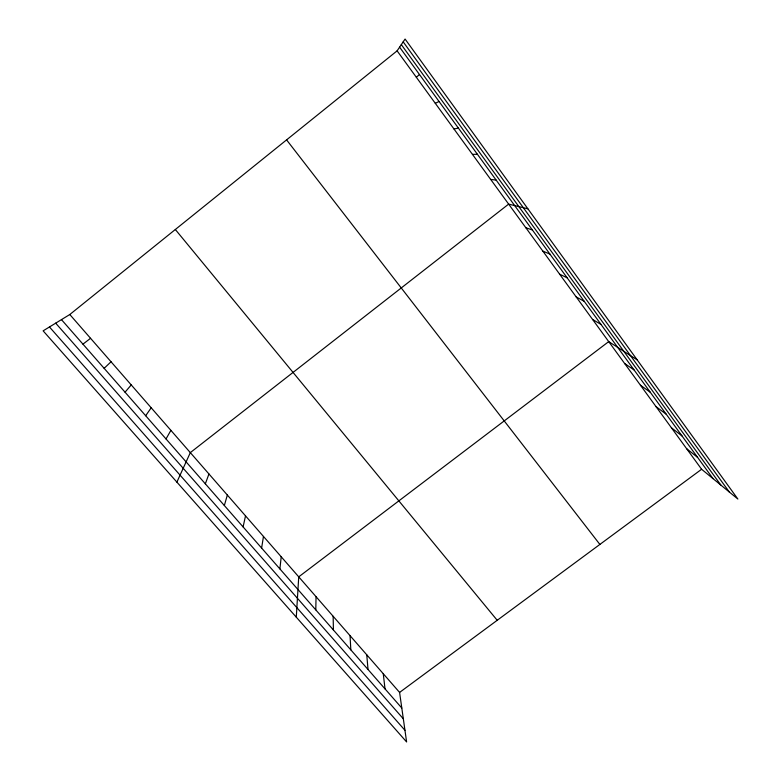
<?xml version="1.0" encoding="UTF-8"?>
<svg xmlns="http://www.w3.org/2000/svg" width="781" height="781" viewBox="0 0 781 781"><rect width="100%" height="100%" fill="white"/><g stroke="black" fill="none" stroke-linecap="round" stroke-linejoin="round"><path stroke-width="1.17" d="M315.797 609.883L316.041 596.684M296.282 617.175L298.732 576.847L608.721 341.619L637.179 359.875M279.901 568.919L281.209 556.765M261.615 548.047L263.47 536.449M243.096 526.911L245.517 515.88M224.342 505.512L227.349 495.047M205.344 483.829L208.947 473.969M176.887 482.121L190.32 452.619L508.646 204.114L527.888 208.81M166.021 438.961L170.883 430.351M397.109 50.843L405.075 39.05L737.869 499.049L701.611 469.264L397.109 50.843L69.802 314.518L43.131 330.841L406.608 741.95L399.589 692.425L69.802 314.518M145.676 415.736L151.192 407.789M125.048 392.189L131.247 384.926M104.137 368.329L111.039 361.769M416.341 77.27L419.456 74.507M82.952 344.148L90.557 338.3M399.589 692.425L701.611 469.264M435.3 103.326L439.029 101.462M454.015 129.031L458.34 128.035M472.466 154.394L477.376 154.248M490.683 179.415L496.15 180.089M525.857 227.759L532.398 229.985M542.854 251.111L549.902 254.079M559.635 274.17L567.172 277.851M576.202 296.936L584.217 301.32M592.564 319.419L601.038 324.476M624.683 363.546L634.055 369.921M640.449 385.209L650.241 392.218M656.02 406.608L666.232 414.223M671.396 427.744L682.028 435.964M686.597 448.626L697.618 457.432M49.457 326.966L404.958 730.303M55.685 323.158L403.318 718.784M61.465 319.624L401.795 708.035M175.334 229.507L497.214 620.29M286.588 139.887L599.876 544.435M403.181 41.852L729.327 492.03M401.317 44.615L720.883 485.089M399.599 47.163L713.014 478.626M383.266 673.73L385.013 688.881M366.758 654.8L368.027 669.483M350.054 635.656L350.825 649.86M333.145 616.287L333.419 629.994"/></g></svg>
